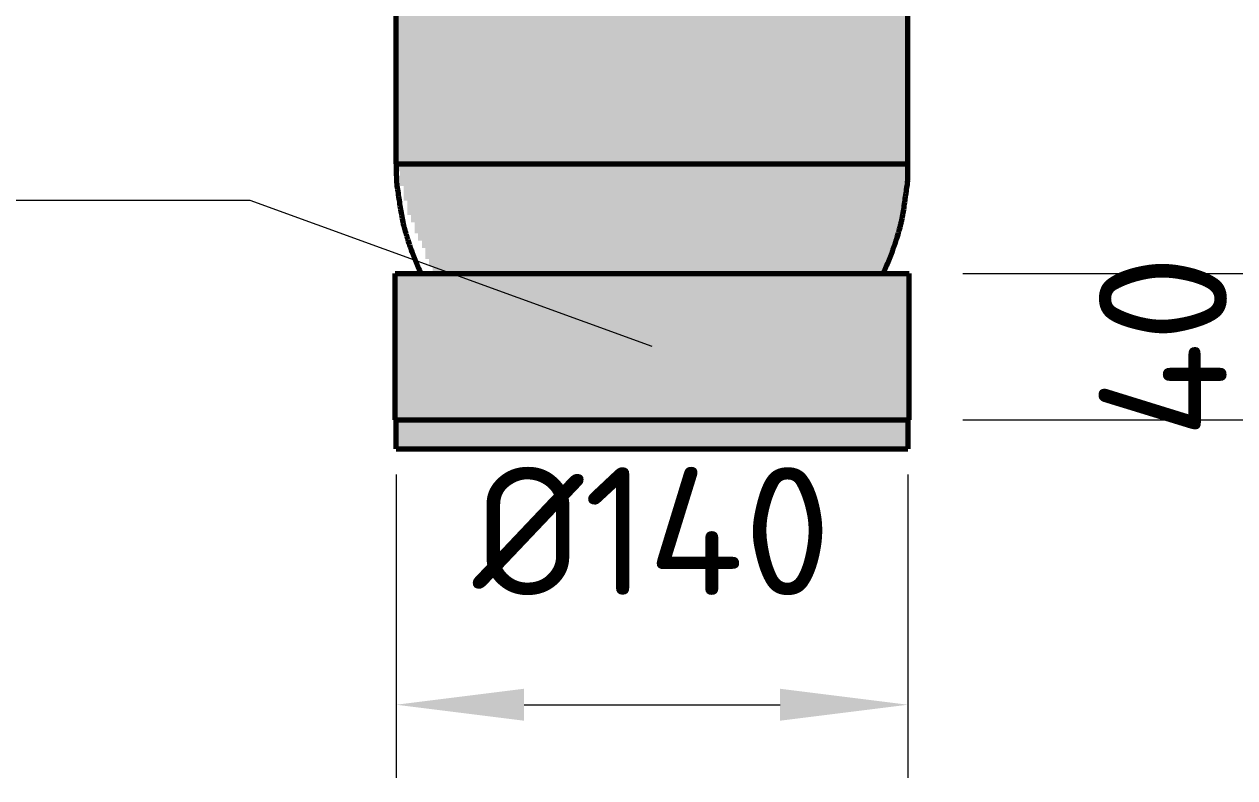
# Model space of a CAD drawing. Header units: millimetres. Extents: x 0 to 420, y 0 to 297.
# Drawn here: x 78.66 to 111.78, y 160.77 to 181.4 of the extents above; entities that cross this region are included whole.
import ezdxf

# ---------------------------------------------------------------- set-up
doc = ezdxf.new("R2010")
doc.units = ezdxf.units.MM
for name, color, linetype, lineweight in [('01-VISIBLE', 7, 'CONTINUOUS', 70), ('04-COTA', 3, 'CONTINUOUS', 18), ('08-FINA', 5, 'CONTINUOUS', 18), ('13-GRAFICA', 30, 'CONTINUOUS', 18)]:
    doc.layers.add(name, color=color, linetype=linetype, lineweight=lineweight)
doc.styles.add('ISO3098', font='isocpeur.ttf')
doc.dimstyles.new('FLAMA-IRAM', dxfattribs={"dimtxt": 3.5, "dimasz": 3.5, "dimexe": 2, "dimexo": 1.5, "dimgap": 1, "dimtad": 1, "dimdec": 1, "dimtxsty": 'ISO3098', "dimblk": 'IRAM_FLECHA', "dimblk1": 'IRAM_FLECHA', "dimblk2": 'IRAM_FLECHA', "dimcen": 2.5, "dimclrd": 256, "dimclre": 256, "dimclrt": 256, "dimazin": 3, "dimtfac": 1, "dimtmove": 0, "dimatfit": 3, "dimlwd": 18, "dimlwe": 18})

# ---------------------------------------------------------------- blocks, each defined once
blk = doc.blocks.new('IRAM_FLECHA')
blk.add_solid([(0, 0), (-1, 0.125), (-1, -0.125)])

msp = doc.modelspace()

# ---------------------------------------------------------------- hatches: boundary and pattern name
at = {"layer": '08-FINA'}
h = msp.add_hatch(color=7, dxfattribs=at)
h.dxf.hatch_style = 1
h.paths.add_polyline_path([(95.837, 172.57), (93.624, 173.801), (93.35, 173.049)])
at = {"layer": '13-GRAFICA', "true_color": 0xb21820}
h = msp.add_hatch(color=7, dxfattribs=at)
h.dxf.hatch_style = 1
h.paths.add_polyline_path([(93.237, 193.17), (93.537, 193.17), (93.537, 190.47), (98.136, 190.47), (98.136, 193.17), (98.436, 193.17), (98.436, 190.77), (102.536, 190.77), (102.536, 193.17), (102.837, 193.17), (102.837, 177.07), (102.736, 177.07), (102.736, 176.17), (102.636, 176.17), (102.536, 175.47), (102.436, 175.47), (102.436, 175.17), (102.337, 175.17), (102.337, 174.87), (102.236, 174.87), (102.136, 174.57), (89.837, 174.57), (89.837, 174.77), (89.737, 174.77), (89.737, 174.97), (89.636, 174.97), (89.636, 175.27), (89.537, 175.27), (89.537, 175.47), (89.436, 175.47), (89.436, 175.67), (89.337, 175.67), (89.337, 175.97), (89.237, 175.97), (89.237, 176.17), (89.136, 176.17), (89.136, 176.57), (89.037, 176.57), (89.037, 176.97), (88.936, 176.97), (88.936, 177.37), (88.836, 177.37), (88.836, 189.57), (93.237, 189.57)])
at = {"layer": '13-GRAFICA', "true_color": 0xffd200}
h = msp.add_hatch(color=7, dxfattribs=at)
h.dxf.hatch_style = 1
h.paths.add_polyline_path([(88.836, 170.57), (88.836, 174.57), (102.837, 174.57), (102.837, 170.57)])
at = {"layer": '13-GRAFICA', "true_color": 0x202020}
h = msp.add_hatch(color=7, dxfattribs=at)
h.dxf.hatch_style = 1
h.paths.add_polyline_path([(88.836, 169.77), (88.836, 170.57), (102.837, 170.57), (102.837, 169.77)])

# ---------------------------------------------------------------- linework, layer by layer
at = {"layer": '01-VISIBLE'}
for p, q in [((102.837, 177.57), (102.837, 193.21)), ((88.836, 177.57), (88.836, 189.592)), ((88.806, 170.57), (88.806, 174.57)), ((102.867, 170.57), (102.867, 174.57)), ((88.836, 169.77), (88.836, 170.57)), ((102.837, 170.57), (102.837, 169.77))]:
    msp.add_line(p, q, dxfattribs=at)
for points in [[(88.836, 177.57), (88.886, 177.57), (88.936, 177.57), (88.987, 177.57), (89.037, 177.57), (89.087, 177.57), (89.136, 177.57), (89.186, 177.57), (89.237, 177.57), (89.287, 177.57), (89.337, 177.57), (89.386, 177.57), (89.436, 177.57), (89.487, 177.57), (89.537, 177.57), (89.587, 177.57), (89.636, 177.57), (89.686, 177.57), (89.737, 177.57), (89.787, 177.57), (89.837, 177.57), (89.886, 177.57), (89.936, 177.57), (89.987, 177.57), (90.037, 177.57), (90.087, 177.57), (90.136, 177.57), (90.186, 177.57), (90.237, 177.57), (90.287, 177.57), (90.337, 177.57), (90.386, 177.57), (90.436, 177.57), (90.487, 177.57), (90.537, 177.57), (90.587, 177.57), (90.636, 177.57), (90.686, 177.57), (90.737, 177.57), (90.787, 177.57), (90.837, 177.57), (90.886, 177.57), (90.936, 177.57), (90.987, 177.57), (91.037, 177.57), (91.087, 177.57), (91.136, 177.57), (91.186, 177.57), (91.237, 177.57), (91.287, 177.57), (91.337, 177.57), (91.386, 177.57), (91.436, 177.57), (91.487, 177.57), (91.537, 177.57), (91.587, 177.57), (91.636, 177.57), (91.686, 177.57), (91.737, 177.57), (91.787, 177.57), (91.837, 177.57), (91.886, 177.57), (91.936, 177.57), (91.986, 177.57), (92.037, 177.57), (92.087, 177.57), (92.136, 177.57), (92.186, 177.57), (92.236, 177.57), (92.287, 177.57), (92.337, 177.57), (92.386, 177.57), (92.436, 177.57), (92.487, 177.57), (92.537, 177.57), (92.587, 177.57), (92.636, 177.57), (92.686, 177.57), (92.737, 177.57), (92.787, 177.57), (92.837, 177.57), (92.886, 177.57), (92.936, 177.57), (92.986, 177.57), (93.037, 177.57), (93.087, 177.57), (93.136, 177.57), (93.186, 177.57), (93.237, 177.57), (93.287, 177.57), (93.337, 177.57), (93.386, 177.57), (93.436, 177.57), (93.487, 177.57), (93.537, 177.57), (93.587, 177.57), (93.636, 177.57), (93.686, 177.57), (93.736, 177.57), (93.787, 177.57), (93.837, 177.57), (93.886, 177.57), (93.936, 177.57), (93.987, 177.57), (94.037, 177.57), (94.087, 177.57), (94.136, 177.57), (94.186, 177.57), (94.237, 177.57), (94.287, 177.57), (94.337, 177.57), (94.386, 177.57), (94.436, 177.57), (94.487, 177.57), (94.537, 177.57), (94.587, 177.57), (94.636, 177.57), (94.686, 177.57), (94.737, 177.57), (94.787, 177.57), (94.837, 177.57), (94.886, 177.57), (94.936, 177.57), (94.987, 177.57), (95.037, 177.57), (95.087, 177.57), (95.136, 177.57), (95.186, 177.57), (95.237, 177.57), (95.287, 177.57), (95.337, 177.57), (95.386, 177.57), (95.436, 177.57), (95.487, 177.57), (95.537, 177.57), (95.587, 177.57), (95.636, 177.57), (95.686, 177.57), (95.737, 177.57), (95.787, 177.57), (95.837, 177.57), (95.886, 177.57), (95.936, 177.57), (95.987, 177.57), (96.037, 177.57), (96.087, 177.57), (96.136, 177.57), (96.186, 177.57), (96.237, 177.57), (96.287, 177.57), (96.337, 177.57), (96.386, 177.57), (96.436, 177.57), (96.487, 177.57), (96.537, 177.57), (96.587, 177.57), (96.636, 177.57), (96.686, 177.57), (96.736, 177.57), (96.787, 177.57), (96.837, 177.57), (96.886, 177.57), (96.936, 177.57), (96.986, 177.57), (97.037, 177.57), (97.087, 177.57), (97.136, 177.57), (97.186, 177.57), (97.236, 177.57), (97.287, 177.57), (97.337, 177.57), (97.386, 177.57), (97.436, 177.57), (97.487, 177.57), (97.537, 177.57), (97.587, 177.57), (97.636, 177.57), (97.686, 177.57), (97.736, 177.57), (97.787, 177.57), (97.837, 177.57), (97.886, 177.57), (97.936, 177.57), (97.987, 177.57), (98.036, 177.57), (98.087, 177.57), (98.136, 177.57), (98.186, 177.57), (98.237, 177.57), (98.287, 177.57), (98.337, 177.57), (98.386, 177.57), (98.436, 177.57), (98.486, 177.57), (98.537, 177.57), (98.587, 177.57), (98.636, 177.57), (98.686, 177.57), (98.736, 177.57), (98.786, 177.57), (98.837, 177.57), (98.886, 177.57), (98.936, 177.57), (98.986, 177.57), (99.037, 177.57), (99.087, 177.57), (99.136, 177.57), (99.186, 177.57), (99.236, 177.57), (99.287, 177.57), (99.337, 177.57), (99.386, 177.57), (99.436, 177.57), (99.486, 177.57), (99.537, 177.57), (99.587, 177.57), (99.636, 177.57), (99.686, 177.57), (99.736, 177.57), (99.787, 177.57), (99.837, 177.57), (99.886, 177.57), (99.936, 177.57), (99.987, 177.57), (100.036, 177.57), (100.087, 177.57), (100.136, 177.57), (100.186, 177.57), (100.236, 177.57), (100.287, 177.57), (100.337, 177.57), (100.386, 177.57), (100.436, 177.57), (100.486, 177.57), (100.537, 177.57), (100.587, 177.57), (100.636, 177.57), (100.686, 177.57), (100.736, 177.57), (100.787, 177.57), (100.837, 177.57), (100.886, 177.57), (100.936, 177.57), (100.987, 177.57), (101.037, 177.57), (101.087, 177.57), (101.136, 177.57), (101.186, 177.57), (101.237, 177.57), (101.287, 177.57), (101.337, 177.57), (101.386, 177.57), (101.436, 177.57), (101.486, 177.57), (101.537, 177.57), (101.587, 177.57), (101.636, 177.57), (101.686, 177.57), (101.736, 177.57), (101.787, 177.57), (101.837, 177.57), (101.886, 177.57), (101.936, 177.57), (101.986, 177.57), (102.036, 177.57), (102.087, 177.57), (102.136, 177.57), (102.186, 177.57), (102.236, 177.57), (102.287, 177.57), (102.337, 177.57), (102.386, 177.57), (102.436, 177.57), (102.486, 177.57), (102.536, 177.57), (102.587, 177.57), (102.636, 177.57), (102.686, 177.57), (102.736, 177.57), (102.786, 177.57), (102.837, 177.57)], [(88.836, 177.57), (88.837, 177.52), (88.837, 177.47), (88.837, 177.42), (88.837, 177.37), (88.838, 177.32), (88.838, 177.27), (88.839, 177.22), (88.84, 177.17), (88.842, 177.12), (88.845, 177.07), (88.849, 177.021), (88.856, 176.971), (88.864, 176.922), (88.872, 176.872), (88.879, 176.823), (88.886, 176.773), (88.893, 176.724), (88.9, 176.674), (88.907, 176.625), (88.914, 176.575), (88.921, 176.526), (88.928, 176.476), (88.935, 176.427), (88.942, 176.377), (88.95, 176.328), (88.958, 176.278), (88.967, 176.229), (88.976, 176.18), (88.985, 176.131), (88.995, 176.082), (89.005, 176.033), (89.016, 175.984), (89.027, 175.935), (89.039, 175.887), (89.052, 175.838), (89.064, 175.79), (89.078, 175.742), (89.091, 175.693), (89.105, 175.645), (89.12, 175.598), (89.134, 175.55), (89.149, 175.502), (89.165, 175.454), (89.18, 175.407), (89.196, 175.359), (89.212, 175.312), (89.228, 175.265), (89.245, 175.218), (89.262, 175.17), (89.279, 175.124), (89.296, 175.077), (89.314, 175.03), (89.332, 174.983), (89.351, 174.937), (89.37, 174.89), (89.389, 174.844), (89.409, 174.798), (89.428, 174.752), (89.449, 174.707), (89.469, 174.661), (89.49, 174.616), (89.512, 174.57)], [(102.161, 174.57), (102.183, 174.616), (102.204, 174.661), (102.224, 174.707), (102.245, 174.752), (102.264, 174.798), (102.284, 174.844), (102.303, 174.891), (102.322, 174.937), (102.341, 174.983), (102.359, 175.03), (102.377, 175.077), (102.394, 175.123), (102.411, 175.17), (102.428, 175.218), (102.445, 175.265), (102.461, 175.312), (102.477, 175.359), (102.493, 175.407), (102.508, 175.454), (102.524, 175.502), (102.539, 175.55), (102.553, 175.598), (102.568, 175.645), (102.582, 175.693), (102.595, 175.742), (102.609, 175.79), (102.621, 175.838), (102.634, 175.887), (102.646, 175.935), (102.657, 175.984), (102.668, 176.033), (102.678, 176.082), (102.688, 176.131), (102.697, 176.18), (102.706, 176.229), (102.715, 176.278), (102.723, 176.328), (102.731, 176.377), (102.738, 176.427), (102.745, 176.476), (102.752, 176.526), (102.759, 176.575), (102.766, 176.625), (102.773, 176.674), (102.78, 176.724), (102.787, 176.773), (102.794, 176.823), (102.801, 176.872), (102.809, 176.922), (102.817, 176.971), (102.824, 177.021), (102.828, 177.07), (102.831, 177.12), (102.833, 177.17), (102.834, 177.22), (102.835, 177.27), (102.835, 177.32), (102.836, 177.37), (102.836, 177.42), (102.836, 177.47), (102.836, 177.52), (102.837, 177.57)], [(88.806, 174.57), (88.857, 174.57), (88.907, 174.57), (88.957, 174.57), (89.007, 174.57), (89.057, 174.57), (89.107, 174.57), (89.157, 174.57), (89.207, 174.57), (89.257, 174.57), (89.307, 174.57), (89.357, 174.57), (89.407, 174.57), (89.457, 174.57), (89.507, 174.57), (89.557, 174.57), (89.607, 174.57), (89.657, 174.57), (89.707, 174.57), (89.757, 174.57), (89.807, 174.57), (89.857, 174.57), (89.907, 174.57), (89.957, 174.57), (90.007, 174.57), (90.057, 174.57), (90.107, 174.57), (90.157, 174.57), (90.207, 174.57), (90.258, 174.57), (90.308, 174.57), (90.358, 174.57), (90.408, 174.57), (90.458, 174.57), (90.508, 174.57), (90.558, 174.57), (90.608, 174.57), (90.658, 174.57), (90.708, 174.57), (90.758, 174.57), (90.808, 174.57), (90.858, 174.57), (90.908, 174.57), (90.958, 174.57), (91.008, 174.57), (91.058, 174.57), (91.108, 174.57), (91.158, 174.57), (91.208, 174.57), (91.258, 174.57), (91.308, 174.57), (91.358, 174.57), (91.408, 174.57), (91.458, 174.57), (91.508, 174.57), (91.558, 174.57), (91.608, 174.57), (91.659, 174.57), (91.709, 174.57), (91.759, 174.57), (91.809, 174.57), (91.859, 174.57), (91.909, 174.57), (91.959, 174.57), (92.009, 174.57), (92.059, 174.57), (92.109, 174.57), (92.159, 174.57), (92.209, 174.57), (92.259, 174.57), (92.309, 174.57), (92.359, 174.57), (92.409, 174.57), (92.459, 174.57), (92.509, 174.57), (92.559, 174.57), (92.609, 174.57), (92.659, 174.57), (92.709, 174.57), (92.759, 174.57), (92.809, 174.57), (92.859, 174.57), (92.909, 174.57), (92.959, 174.57), (93.009, 174.57), (93.06, 174.57), (93.11, 174.57), (93.16, 174.57), (93.21, 174.57), (93.26, 174.57), (93.31, 174.57), (93.36, 174.57), (93.41, 174.57), (93.46, 174.57), (93.51, 174.57), (93.56, 174.57), (93.61, 174.57), (93.66, 174.57), (93.71, 174.57), (93.76, 174.57), (93.81, 174.57), (93.86, 174.57), (93.91, 174.57), (93.96, 174.57), (94.01, 174.57), (94.06, 174.57), (94.11, 174.57), (94.16, 174.57), (94.21, 174.57), (94.26, 174.57), (94.31, 174.57), (94.36, 174.57), (94.41, 174.57), (94.461, 174.57), (94.511, 174.57), (94.561, 174.57), (94.611, 174.57), (94.661, 174.57), (94.711, 174.57), (94.761, 174.57), (94.811, 174.57), (94.861, 174.57), (94.911, 174.57), (94.961, 174.57), (95.011, 174.57), (95.061, 174.57), (95.111, 174.57), (95.161, 174.57), (95.211, 174.57), (95.261, 174.57), (95.311, 174.57), (95.361, 174.57), (95.411, 174.57), (95.461, 174.57), (95.511, 174.57), (95.561, 174.57), (95.611, 174.57), (95.661, 174.57), (95.711, 174.57), (95.761, 174.57), (95.811, 174.57), (95.862, 174.57), (95.912, 174.57), (95.962, 174.57), (96.012, 174.57), (96.062, 174.57), (96.112, 174.57), (96.162, 174.57), (96.212, 174.57), (96.262, 174.57), (96.312, 174.57), (96.362, 174.57), (96.412, 174.57), (96.462, 174.57), (96.512, 174.57), (96.562, 174.57), (96.612, 174.57), (96.662, 174.57), (96.712, 174.57), (96.762, 174.57), (96.812, 174.57), (96.862, 174.57), (96.912, 174.57), (96.962, 174.57), (97.012, 174.57), (97.062, 174.57), (97.112, 174.57), (97.162, 174.57), (97.212, 174.57), (97.263, 174.57), (97.313, 174.57), (97.363, 174.57), (97.413, 174.57), (97.463, 174.57), (97.513, 174.57), (97.563, 174.57), (97.613, 174.57), (97.663, 174.57), (97.713, 174.57), (97.763, 174.57), (97.813, 174.57), (97.863, 174.57), (97.913, 174.57), (97.963, 174.57), (98.013, 174.57), (98.063, 174.57), (98.113, 174.57), (98.163, 174.57), (98.213, 174.57), (98.263, 174.57), (98.313, 174.57), (98.363, 174.57), (98.413, 174.57), (98.463, 174.57), (98.513, 174.57), (98.563, 174.57), (98.613, 174.57), (98.664, 174.57), (98.714, 174.57), (98.764, 174.57), (98.814, 174.57), (98.864, 174.57), (98.914, 174.57), (98.964, 174.57), (99.014, 174.57), (99.064, 174.57), (99.114, 174.57), (99.164, 174.57), (99.214, 174.57), (99.264, 174.57), (99.314, 174.57), (99.364, 174.57), (99.414, 174.57), (99.464, 174.57), (99.514, 174.57), (99.564, 174.57), (99.614, 174.57), (99.664, 174.57), (99.714, 174.57), (99.764, 174.57), (99.814, 174.57), (99.864, 174.57), (99.914, 174.57), (99.964, 174.57), (100.014, 174.57), (100.065, 174.57), (100.115, 174.57), (100.165, 174.57), (100.215, 174.57), (100.265, 174.57), (100.315, 174.57), (100.365, 174.57), (100.415, 174.57), (100.465, 174.57), (100.515, 174.57), (100.565, 174.57), (100.615, 174.57), (100.665, 174.57), (100.715, 174.57), (100.765, 174.57), (100.815, 174.57), (100.865, 174.57), (100.915, 174.57), (100.965, 174.57), (101.015, 174.57), (101.065, 174.57), (101.115, 174.57), (101.165, 174.57), (101.215, 174.57), (101.265, 174.57), (101.315, 174.57), (101.365, 174.57), (101.415, 174.57), (101.466, 174.57), (101.516, 174.57), (101.566, 174.57), (101.616, 174.57), (101.666, 174.57), (101.716, 174.57), (101.766, 174.57), (101.816, 174.57), (101.866, 174.57), (101.916, 174.57), (101.966, 174.57), (102.016, 174.57), (102.066, 174.57), (102.116, 174.57), (102.166, 174.57), (102.216, 174.57), (102.266, 174.57), (102.316, 174.57), (102.366, 174.57), (102.416, 174.57), (102.466, 174.57), (102.516, 174.57), (102.566, 174.57), (102.616, 174.57), (102.666, 174.57), (102.716, 174.57), (102.766, 174.57), (102.816, 174.57), (102.867, 174.57)], [(88.806, 170.57), (88.857, 170.57), (88.907, 170.57), (88.957, 170.57), (89.007, 170.57), (89.057, 170.57), (89.107, 170.57), (89.157, 170.57), (89.207, 170.57), (89.257, 170.57), (89.307, 170.57), (89.357, 170.57), (89.407, 170.57), (89.457, 170.57), (89.507, 170.57), (89.557, 170.57), (89.607, 170.57), (89.657, 170.57), (89.707, 170.57), (89.757, 170.57), (89.807, 170.57), (89.857, 170.57), (89.907, 170.57), (89.957, 170.57), (90.007, 170.57), (90.057, 170.57), (90.107, 170.57), (90.157, 170.57), (90.207, 170.57), (90.258, 170.57), (90.308, 170.57), (90.358, 170.57), (90.408, 170.57), (90.458, 170.57), (90.508, 170.57), (90.558, 170.57), (90.608, 170.57), (90.658, 170.57), (90.708, 170.57), (90.758, 170.57), (90.808, 170.57), (90.858, 170.57), (90.908, 170.57), (90.958, 170.57), (91.008, 170.57), (91.058, 170.57), (91.108, 170.57), (91.158, 170.57), (91.208, 170.57), (91.258, 170.57), (91.308, 170.57), (91.358, 170.57), (91.408, 170.57), (91.458, 170.57), (91.508, 170.57), (91.558, 170.57), (91.608, 170.57), (91.659, 170.57), (91.709, 170.57), (91.759, 170.57), (91.809, 170.57), (91.859, 170.57), (91.909, 170.57), (91.959, 170.57), (92.009, 170.57), (92.059, 170.57), (92.109, 170.57), (92.159, 170.57), (92.209, 170.57), (92.259, 170.57), (92.309, 170.57), (92.359, 170.57), (92.409, 170.57), (92.459, 170.57), (92.509, 170.57), (92.559, 170.57), (92.609, 170.57), (92.659, 170.57), (92.709, 170.57), (92.759, 170.57), (92.809, 170.57), (92.859, 170.57), (92.909, 170.57), (92.959, 170.57), (93.009, 170.57), (93.06, 170.57), (93.11, 170.57), (93.16, 170.57), (93.21, 170.57), (93.26, 170.57), (93.31, 170.57), (93.36, 170.57), (93.41, 170.57), (93.46, 170.57), (93.51, 170.57), (93.56, 170.57), (93.61, 170.57), (93.66, 170.57), (93.71, 170.57), (93.76, 170.57), (93.81, 170.57), (93.86, 170.57), (93.91, 170.57), (93.96, 170.57), (94.01, 170.57), (94.06, 170.57), (94.11, 170.57), (94.16, 170.57), (94.21, 170.57), (94.26, 170.57), (94.31, 170.57), (94.36, 170.57), (94.41, 170.57), (94.461, 170.57), (94.511, 170.57), (94.561, 170.57), (94.611, 170.57), (94.661, 170.57), (94.711, 170.57), (94.761, 170.57), (94.811, 170.57), (94.861, 170.57), (94.911, 170.57), (94.961, 170.57), (95.011, 170.57), (95.061, 170.57), (95.111, 170.57), (95.161, 170.57), (95.211, 170.57), (95.261, 170.57), (95.311, 170.57), (95.361, 170.57), (95.411, 170.57), (95.461, 170.57), (95.511, 170.57), (95.561, 170.57), (95.611, 170.57), (95.661, 170.57), (95.711, 170.57), (95.761, 170.57), (95.811, 170.57), (95.862, 170.57), (95.912, 170.57), (95.962, 170.57), (96.012, 170.57), (96.062, 170.57), (96.112, 170.57), (96.162, 170.57), (96.212, 170.57), (96.262, 170.57), (96.312, 170.57), (96.362, 170.57), (96.412, 170.57), (96.462, 170.57), (96.512, 170.57), (96.562, 170.57), (96.612, 170.57), (96.662, 170.57), (96.712, 170.57), (96.762, 170.57), (96.812, 170.57), (96.862, 170.57), (96.912, 170.57), (96.962, 170.57), (97.012, 170.57), (97.062, 170.57), (97.112, 170.57), (97.162, 170.57), (97.212, 170.57), (97.263, 170.57), (97.313, 170.57), (97.363, 170.57), (97.413, 170.57), (97.463, 170.57), (97.513, 170.57), (97.563, 170.57), (97.613, 170.57), (97.663, 170.57), (97.713, 170.57), (97.763, 170.57), (97.813, 170.57), (97.863, 170.57), (97.913, 170.57), (97.963, 170.57), (98.013, 170.57), (98.063, 170.57), (98.113, 170.57), (98.163, 170.57), (98.213, 170.57), (98.263, 170.57), (98.313, 170.57), (98.363, 170.57), (98.413, 170.57), (98.463, 170.57), (98.513, 170.57), (98.563, 170.57), (98.613, 170.57), (98.664, 170.57), (98.714, 170.57), (98.764, 170.57), (98.814, 170.57), (98.864, 170.57), (98.914, 170.57), (98.964, 170.57), (99.014, 170.57), (99.064, 170.57), (99.114, 170.57), (99.164, 170.57), (99.214, 170.57), (99.264, 170.57), (99.314, 170.57), (99.364, 170.57), (99.414, 170.57), (99.464, 170.57), (99.514, 170.57), (99.564, 170.57), (99.614, 170.57), (99.664, 170.57), (99.714, 170.57), (99.764, 170.57), (99.814, 170.57), (99.864, 170.57), (99.914, 170.57), (99.964, 170.57), (100.014, 170.57), (100.065, 170.57), (100.115, 170.57), (100.165, 170.57), (100.215, 170.57), (100.265, 170.57), (100.315, 170.57), (100.365, 170.57), (100.415, 170.57), (100.465, 170.57), (100.515, 170.57), (100.565, 170.57), (100.615, 170.57), (100.665, 170.57), (100.715, 170.57), (100.765, 170.57), (100.815, 170.57), (100.865, 170.57), (100.915, 170.57), (100.965, 170.57), (101.015, 170.57), (101.065, 170.57), (101.115, 170.57), (101.165, 170.57), (101.215, 170.57), (101.265, 170.57), (101.315, 170.57), (101.365, 170.57), (101.415, 170.57), (101.466, 170.57), (101.516, 170.57), (101.566, 170.57), (101.616, 170.57), (101.666, 170.57), (101.716, 170.57), (101.766, 170.57), (101.816, 170.57), (101.866, 170.57), (101.916, 170.57), (101.966, 170.57), (102.016, 170.57), (102.066, 170.57), (102.116, 170.57), (102.166, 170.57), (102.216, 170.57), (102.266, 170.57), (102.316, 170.57), (102.366, 170.57), (102.416, 170.57), (102.466, 170.57), (102.516, 170.57), (102.566, 170.57), (102.616, 170.57), (102.666, 170.57), (102.716, 170.57), (102.766, 170.57), (102.816, 170.57), (102.867, 170.57)], [(88.836, 169.77), (88.886, 169.77), (88.936, 169.77), (88.987, 169.77), (89.037, 169.77), (89.087, 169.77), (89.136, 169.77), (89.186, 169.77), (89.237, 169.77), (89.287, 169.77), (89.337, 169.77), (89.386, 169.77), (89.436, 169.77), (89.487, 169.77), (89.537, 169.77), (89.587, 169.77), (89.636, 169.77), (89.686, 169.77), (89.737, 169.77), (89.787, 169.77), (89.837, 169.77), (89.886, 169.77), (89.936, 169.77), (89.987, 169.77), (90.037, 169.77), (90.087, 169.77), (90.136, 169.77), (90.186, 169.77), (90.237, 169.77), (90.287, 169.77), (90.337, 169.77), (90.386, 169.77), (90.436, 169.77), (90.487, 169.77), (90.537, 169.77), (90.587, 169.77), (90.636, 169.77), (90.686, 169.77), (90.737, 169.77), (90.787, 169.77), (90.837, 169.77), (90.886, 169.77), (90.936, 169.77), (90.987, 169.77), (91.037, 169.77), (91.087, 169.77), (91.136, 169.77), (91.186, 169.77), (91.237, 169.77), (91.287, 169.77), (91.337, 169.77), (91.386, 169.77), (91.436, 169.77), (91.487, 169.77), (91.537, 169.77), (91.587, 169.77), (91.636, 169.77), (91.686, 169.77), (91.737, 169.77), (91.787, 169.77), (91.837, 169.77), (91.886, 169.77), (91.936, 169.77), (91.986, 169.77), (92.037, 169.77), (92.087, 169.77), (92.136, 169.77), (92.186, 169.77), (92.236, 169.77), (92.287, 169.77), (92.337, 169.77), (92.386, 169.77), (92.436, 169.77), (92.487, 169.77), (92.537, 169.77), (92.587, 169.77), (92.636, 169.77), (92.686, 169.77), (92.737, 169.77), (92.787, 169.77), (92.837, 169.77), (92.886, 169.77), (92.936, 169.77), (92.986, 169.77), (93.037, 169.77), (93.087, 169.77), (93.136, 169.77), (93.186, 169.77), (93.237, 169.77), (93.287, 169.77), (93.337, 169.77), (93.386, 169.77), (93.436, 169.77), (93.487, 169.77), (93.537, 169.77), (93.587, 169.77), (93.636, 169.77), (93.686, 169.77), (93.736, 169.77), (93.787, 169.77), (93.837, 169.77), (93.886, 169.77), (93.936, 169.77), (93.987, 169.77), (94.037, 169.77), (94.087, 169.77), (94.136, 169.77), (94.186, 169.77), (94.237, 169.77), (94.287, 169.77), (94.337, 169.77), (94.386, 169.77), (94.436, 169.77), (94.487, 169.77), (94.537, 169.77), (94.587, 169.77), (94.636, 169.77), (94.686, 169.77), (94.737, 169.77), (94.787, 169.77), (94.837, 169.77), (94.886, 169.77), (94.936, 169.77), (94.987, 169.77), (95.037, 169.77), (95.087, 169.77), (95.136, 169.77), (95.186, 169.77), (95.237, 169.77), (95.287, 169.77), (95.337, 169.77), (95.386, 169.77), (95.436, 169.77), (95.487, 169.77), (95.537, 169.77), (95.587, 169.77), (95.636, 169.77), (95.686, 169.77), (95.737, 169.77), (95.787, 169.77), (95.837, 169.77), (95.886, 169.77), (95.936, 169.77), (95.987, 169.77), (96.037, 169.77), (96.087, 169.77), (96.136, 169.77), (96.186, 169.77), (96.237, 169.77), (96.287, 169.77), (96.337, 169.77), (96.386, 169.77), (96.436, 169.77), (96.487, 169.77), (96.537, 169.77), (96.587, 169.77), (96.636, 169.77), (96.686, 169.77), (96.736, 169.77), (96.787, 169.77), (96.837, 169.77), (96.886, 169.77), (96.936, 169.77), (96.986, 169.77), (97.037, 169.77), (97.087, 169.77), (97.136, 169.77), (97.186, 169.77), (97.236, 169.77), (97.287, 169.77), (97.337, 169.77), (97.386, 169.77), (97.436, 169.77), (97.487, 169.77), (97.537, 169.77), (97.587, 169.77), (97.636, 169.77), (97.686, 169.77), (97.736, 169.77), (97.787, 169.77), (97.837, 169.77), (97.886, 169.77), (97.936, 169.77), (97.987, 169.77), (98.036, 169.77), (98.087, 169.77), (98.136, 169.77), (98.186, 169.77), (98.237, 169.77), (98.287, 169.77), (98.337, 169.77), (98.386, 169.77), (98.436, 169.77), (98.486, 169.77), (98.537, 169.77), (98.587, 169.77), (98.636, 169.77), (98.686, 169.77), (98.736, 169.77), (98.786, 169.77), (98.837, 169.77), (98.886, 169.77), (98.936, 169.77), (98.986, 169.77), (99.037, 169.77), (99.087, 169.77), (99.136, 169.77), (99.186, 169.77), (99.236, 169.77), (99.287, 169.77), (99.337, 169.77), (99.386, 169.77), (99.436, 169.77), (99.486, 169.77), (99.537, 169.77), (99.587, 169.77), (99.636, 169.77), (99.686, 169.77), (99.736, 169.77), (99.787, 169.77), (99.837, 169.77), (99.886, 169.77), (99.936, 169.77), (99.987, 169.77), (100.036, 169.77), (100.087, 169.77), (100.136, 169.77), (100.186, 169.77), (100.236, 169.77), (100.287, 169.77), (100.337, 169.77), (100.386, 169.77), (100.436, 169.77), (100.486, 169.77), (100.537, 169.77), (100.587, 169.77), (100.636, 169.77), (100.686, 169.77), (100.736, 169.77), (100.787, 169.77), (100.837, 169.77), (100.886, 169.77), (100.936, 169.77), (100.987, 169.77), (101.037, 169.77), (101.087, 169.77), (101.136, 169.77), (101.186, 169.77), (101.237, 169.77), (101.287, 169.77), (101.337, 169.77), (101.386, 169.77), (101.436, 169.77), (101.486, 169.77), (101.537, 169.77), (101.587, 169.77), (101.636, 169.77), (101.686, 169.77), (101.736, 169.77), (101.787, 169.77), (101.837, 169.77), (101.886, 169.77), (101.936, 169.77), (101.986, 169.77), (102.036, 169.77), (102.087, 169.77), (102.136, 169.77), (102.186, 169.77), (102.236, 169.77), (102.287, 169.77), (102.337, 169.77), (102.386, 169.77), (102.436, 169.77), (102.486, 169.77), (102.536, 169.77), (102.587, 169.77), (102.636, 169.77), (102.686, 169.77), (102.736, 169.77), (102.786, 169.77), (102.837, 169.77)]]:
    msp.add_lwpolyline(points, dxfattribs=at)
at = {"layer": '08-FINA'}
for p, q in [((84.836, 176.57), (40.484, 176.57)), ((95.837, 172.57), (84.836, 176.57))]:
    msp.add_line(p, q, dxfattribs=at)

# ---------------------------------------------------------------- dimensions: what is measured, and where the dimension line sits
at = {"layer": '04-COTA'}
msp.add_linear_dim(base=(114.564, 170.57), p1=(102.837, 170.57), p2=(102.837, 174.57), angle=90, dimstyle='FLAMA-IRAM', override={"dimlfac": 10}, dxfattribs=at).render()
msp.add_linear_dim(base=(88.836, 162.77), p1=(88.836, 170.57), p2=(102.837, 170.57), dimstyle='FLAMA-IRAM', override={"dimlfac": 10, "dimpost": '%%c<>'}, dxfattribs=at).render()

doc.saveas('drawing.dxf')
